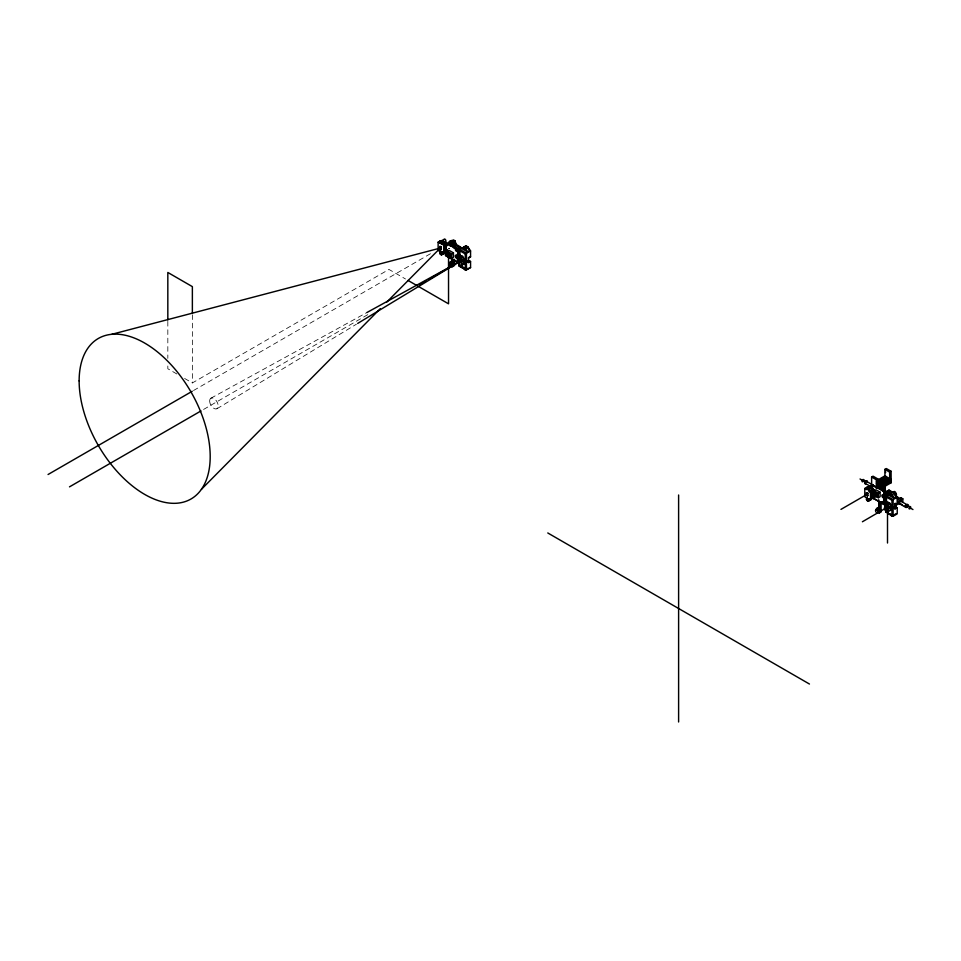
<?xml version="1.0" encoding="UTF-8"?>
<svg xmlns="http://www.w3.org/2000/svg" width="961" height="961" viewBox="0 0 961 961"><rect width="100%" height="100%" fill="white"/><g stroke="black" fill="none" stroke-linecap="round" stroke-linejoin="round"><path stroke-width="0.72" stroke-dasharray="4.8 3.6" d="M448.559 248.647L449.7 248.755M216.97 408.737L356.411 324.205M184.62 378.454L192.368 382.934L388.965 269.428L405.518 278.99M193.509 390.526L432.858 252.335M448.535 248.863L449.628 248.503M203.576 409.446L369.36 313.73M210.891 398.214L366.934 312.517M176.872 373.985L167.827 368.76L167.827 364.315M192.368 314.776L192.368 382.934M167.827 321.346L167.827 358.393M209.63 400.989A6.078 3.508 60 0 0 216.081 409.014A6.078 3.508 60 0 0 216.081 400.413A6.078 3.508 60 0 0 209.63 400.989"/><path stroke-width="1.44" d="M442.096 252.731L444.607 253.308L444.607 244.995L442.096 244.43C443.393 242.196 438.961 239.145 439.886 243.157L438.132 242.16L438.132 250.437L439.886 251.458C438.468 254.593 443.802 256.239 442.865 252.299L441.676 254.797M442.096 244.43L442.865 243.986L442.192 241.127L441.075 240.646L439.886 241.691M461.1 259.554L457.34 262.425L445.58 255.638L445.58 242.893L457.184 249.416L457.376 250.268L456.523 249.199M445.58 255.638L446.06 242.616L447.718 243.469A1.598 0.925 60 0 1 448.054 244.587M453.244 264.455L453.244 260.083M454.445 265.224L454.445 259.338M457.34 262.425L457.808 249.404L451.322 245.475M460.031 256.923A2.691 1.562 60 0 1 460.631 255.674L462.734 256.251L464.331 259.41A2.691 1.562 60 0 1 463.731 260.671L461.1 262.041L461.881 265.644L460.583 265.969L458.962 264.804L457.892 262.185L457.808 249.404M868.336 501.125L868.756 499.059L871.267 499.636L871.267 491.335L868.756 490.759C870.053 488.536 865.621 485.485 866.546 489.485L864.792 488.488L864.792 496.765L866.546 497.786C865.128 500.921 870.462 502.567 869.525 498.627M868.756 490.759L869.525 490.326L868.852 487.455L867.735 486.975L866.546 488.02M870.258 488.104A1.345 0.781 60 0 0 871.459 487.732L871.459 498.615A1.345 0.781 60 0 0 871.183 497.678M891.123 479.143L891.087 471.274L886.33 468.536L884.889 469.376L884.925 475.851L890.631 479.143L890.631 480.524L885.261 483.623L885.261 490.891L884 491.66L883.844 504.489L872.3 497.75L872.24 484.861L884.48 491.371L884.324 504.213M872.24 497.606C872.792 495.035 874.462 499.119 872.6 497.257C874.366 499.516 871.255 487.287 872.72 484.584M879.904 509.33L880.216 502.207M881.105 502.723L881.093 511.552L879.904 512.249M881.693 485.461L881.693 486.831L882.883 487.515L891.255 482.686L891.255 481.305L890.066 480.62L881.693 485.461L882.883 486.146L891.255 481.305M882.883 487.515L882.883 490.062L884.072 489.377L881.693 487.996M882.883 486.146L882.883 485.005M881.693 482.939L881.693 481.569L880.492 480.872M441.147 241.728C440.655 248.298 441.832 236.682 442.324 242.977M440.943 241.679C447.333 238.833 438.865 239.866 442.252 242.833M867.663 487.78C871.711 489.569 864.828 487.275 867.891 489.81C868.071 485.545 866.498 491.263 867.963 488.584M449.592 241.499L450.373 241.055L448.643 242.616M447.67 244.599L446.925 243.037L446.012 243.674M445.928 250.809C447.79 251.314 445.387 250.268 446.601 251.518M447.406 244.358L446.733 243.445M450.06 243.229L449.304 241.667M882.691 496.429L883.339 496.813L882.691 496.381M883.291 503.624C882.054 501.234 884.48 504.008 882.703 503.12M886.739 495.347C890.09 492.969 882.907 491.371 881.441 489.942M460.547 260.755L461.748 263.686M465.256 268.66L464.259 268.527M884.997 508.777C889.754 504.333 888.589 517.811 884.997 508.777L888.384 510.723M887.207 507.084L888.396 510.015M441.724 254.076C441.267 250.292 438.973 254.773 441.724 254.076A1.345 0.781 60 0 1 441.087 253.332M868.179 500.2C866.221 501.534 867.182 496.585 868.396 499.972C867.086 502.363 866.666 496.693 868.179 500.2A1.345 0.781 60 0 0 869.237 499.191M457.304 250.34L457.22 249.572M456.019 256.395L456.835 257.368L456.031 256.203M456.691 257.236L456.019 256.851M876.276 487.611L877.033 487.383L875.964 487.996M882.654 496.08L883.387 495.972L883.207 496.897M460.715 256.419L461.748 259.674L459.586 260.911C454.841 255.025 465.064 259.014 460.463 261.416M467.526 248.01L467.526 247.373M887.375 502.747L888.408 506.003L886.246 507.252C881.189 498.615 893.61 508.537 886.27 507.264M890.306 506.255L890.306 504.429M890.391 510.099L890.391 508.693M867.843 487.732L869.164 489.005L867.903 488.765M201.414 489.329L380.28 308.649M386.598 302.271L440.258 248.07L111.896 334.284M446.385 249.74L446.385 251.001M456.547 250.557C455.874 248.082 456.631 252.022 456.823 249.8M457.34 251.326L457.268 251.386A1.598 0.925 60 0 1 455.682 250.473A1.598 0.925 60 0 1 455.682 248.623L455.766 248.599M457.76 251.109L457.82 251.049A1.598 0.925 60 0 1 456.391 250.533L456.607 250.641M873.032 489.317L873.032 490.578M872.24 495.96L872.3 495.9A1.598 0.925 60 0 1 873.897 496.825L874.005 496.969M872.72 495.684L872.78 495.624A1.598 0.925 60 0 1 873.02 495.552M873.044 496.068L873.969 498.014M884.168 503.744L883.615 501.906M461.22 261.392L463.875 259.146L461.748 256.155M889.598 491.84L889.418 491.071M885.598 471.803L885.598 472.62M469.977 250.593L467.635 251.95L461.712 248.527L466.049 245.788L467.995 246.917L470.566 250.929L470.566 256.899L468.487 258.101M461.712 248.527L466.049 245.788M462.385 266.353L465.028 269.957L467.635 268.551M465.653 269.933L470.566 267.53L470.566 261.548L468.524 260.371L465.28 261.764L466.457 261.596M896.637 496.921L894.295 498.279L888.372 494.867L892.709 492.116L894.655 493.245L897.226 497.257L897.226 503.228L894.523 504.069M888.372 494.867L892.709 492.116M895.184 506.711L897.226 507.888L897.226 513.859L893.117 516.225L886.042 512.141M357.684 323.425L460.031 261.392L366.934 312.517M442.649 254.233L440.847 254.581M869.309 500.561L867.23 500.669M889.682 478.602L889.646 472.115L891.087 471.274M880.408 486.446L885.261 483.623L881.693 481.569M876.624 480.656L884.925 475.851L884.925 477.221M876.384 481.881L885.874 476.392M885.874 477.773L876.396 483.251L878.774 484.632L888.252 479.143L885.874 477.773L885.874 479.143L876.828 484.38M879.219 487.131L878.774 486.002L890.631 479.143M438.132 242.16L440.186 240.971L441.387 241.643M440.114 241.199L441.075 240.646M439.958 241.403L441.327 240.622M440.847 241.139L441.616 240.706M441.423 241.571L442.192 241.127M441.676 241.884L442.444 241.439M439.886 243.157L440.643 242.713L440.09 242.388M441.88 242.244L442.649 241.8M442.024 242.616L442.793 242.172M442.096 242.989L442.865 242.544M444.523 251.338A1.345 0.781 60 0 1 444.799 252.287L444.811 242.725L445.868 242.112L445.868 240.791A1.345 0.781 60 0 0 444.919 239.133A1.345 0.781 60 0 0 443.97 239.685M445.58 242.893L446.216 242.532M439.706 246.557L441.291 246.929L440.811 249.584L439.706 248.935L439.706 246.557L441.291 246.929M450.661 241.247L451.85 240.562L454.289 242.833A2.667 1.538 60 0 1 454.289 245.007L452.259 246.088L453.087 245.704A2.667 1.538 60 0 0 453.087 243.517L450.517 241.235A2.667 1.538 60 0 0 449.82 243.818M452.054 240.682L453.424 239.89L454.913 240.755L456.283 244.466L460.595 247.001L461.172 248.19M48.05 474.506L192.212 391.283M440.258 248.07L437.82 249.476L448.535 255.674L448.535 303.82L408.065 280.456M439.706 248.935L441.291 249.307M448.883 243.674A1.814 1.045 60 0 1 450.817 243.493A1.814 1.045 60 0 1 450.817 246.064A1.814 1.045 60 0 1 448.883 243.674L450.168 242.929M452.259 242.172L454.913 240.755M451.454 245.151L452.751 244.406M439.886 252.923L440.643 252.479M439.958 253.284L440.727 252.851M440.114 253.668L440.871 253.224M457.448 248.154L455.214 246.869L455.214 245.079L456.283 244.466L454.781 243.613M440.318 254.016L441.075 253.584M440.57 254.329L441.327 253.896M441.147 254.749L441.904 254.305M442.096 254.184L442.865 253.74M441.423 254.821L442.793 254.028M447.706 251.59L449.484 250.569L453.436 252.851L453.436 257.404L451.658 258.437L451.658 253.872L447.706 251.59L447.706 256.155M458.661 248.418L458.661 247.518L460.391 246.845M451.658 253.872L453.436 252.851M459.79 249.896L459.082 250.365L459.082 256.887M463.707 247.145L465.653 248.274L467.995 246.917M449.64 263.819A2.667 1.538 60 0 1 450.517 261.873L451.85 261.2L454.289 263.47A2.667 1.538 60 0 1 454.289 265.644L452.259 266.726L450.517 265.644M466.013 253.524L465.28 253.944L459.082 250.365L459.382 249.211L464.067 247.181M470.566 250.929L465.28 253.944L465.28 269.597L466.457 269.897L470.566 267.53M450.661 261.885L452.259 262.809L453.448 262.125M458.481 259.206L460.631 257.956M458.565 259.482L460.715 258.233M458.829 260.011L460.992 258.761M459.178 260.503L461.34 259.254M452.751 265.044L451.454 265.789A1.814 1.045 60 0 0 452.739 264.912A1.814 1.045 60 0 0 451.238 262.713A1.814 1.045 60 0 0 450.216 263.975M69.492 486.855L200.993 410.936M419.873 284.576L426.348 280.828M428.942 279.339L462.241 260.011L460.583 257.488L458.481 256.911A2.691 1.562 60 0 0 458.481 260.119L458.95 260.803M459.814 265.596L459.082 266.017L459.082 263.41M469.941 261.188L467.863 262.389L470.566 261.548M871.615 477.028L873.056 476.188L877.825 478.938L877.825 486.831L876.384 487.671L876.384 479.779L871.615 477.028L871.615 484.909L875.195 486.975M866.738 480.932L865.957 481.389L862.882 479.611M876.384 479.779L877.825 478.938M864.792 488.488L866.846 487.299L868.035 487.972M866.762 487.527L867.735 486.975M866.618 487.744L867.987 486.951M867.507 487.467L868.276 487.035M867.29 487.84L870.234 486.494L868.48 487.503M868.083 487.9L868.852 487.455M868.336 488.212L869.104 487.768M871.351 486.482L873.369 485.317L865.957 481.029A1.682 0.973 -60 0 0 864.768 482.915A1.682 0.973 -60 0 0 865.645 483.912M866.546 489.485L867.302 489.041L866.75 488.729M868.54 488.572L869.309 488.128M868.684 488.945L869.453 488.5M868.756 489.317L869.525 488.873M871.471 489.053L872.528 488.44L872.528 487.119A1.345 0.781 60 0 0 871.579 485.473A1.345 0.781 60 0 0 870.63 486.014M866.366 492.897L867.951 493.257L867.471 495.912L866.366 495.263L866.366 492.897L867.951 493.257M871.471 491.119L872.792 490.122L872.888 490.975M840.959 509.39L866.918 494.398M866.366 495.263L867.951 495.636M874.366 490.915L876.144 489.882L880.096 492.164L880.096 496.729L878.318 497.75L874.366 495.468L874.366 490.915L878.318 493.197L880.096 492.164M881.573 487.083L880.204 487.876L878.714 487.011L880.084 486.218L881.573 487.083L882.943 490.795M866.546 497.786L867.302 497.342M866.546 499.252L867.302 498.807M866.618 499.612L867.387 499.179M866.762 499.996L867.531 499.552M874.81 495.215L875.591 494.771L874.81 494.314L875.591 495.672L875.591 494.771M872.384 497.87L881.669 502.675M867.507 500.909L868.276 500.477M867.807 501.077L868.564 500.633M868.756 500.513L869.525 500.068M868.083 501.149L869.453 500.357M885.321 492.176L888.997 490.062L892.721 492.212M885.249 494.483L887.051 493.173M890.366 493.474L892.313 494.603L894.655 493.245M893.658 492.332A1.682 0.973 60 0 1 894.847 491.648A1.682 0.973 60 0 1 896.036 493.714L894.847 494.398A1.682 0.973 60 0 0 893.97 492.561A1.682 0.973 60 0 0 892.625 492.428M877.321 508.213L878.51 507.528L880.937 509.798A2.667 1.538 60 0 1 880.937 511.973L878.919 513.054L879.747 512.669A2.667 1.538 60 0 0 879.747 510.483L877.177 508.201A2.667 1.538 60 0 0 876.228 509.546M883.844 504.489L884.48 504.117M892.673 499.852L891.94 500.273L885.742 496.693L886.042 495.54L890.727 493.51M897.226 497.257L891.94 500.273L891.94 515.925L892.673 515.492L889.478 513.654M878.919 509.138L880.108 508.453M885.141 505.534L887.291 504.285M885.225 505.81L887.375 504.561M885.489 506.339L887.652 505.09M897.406 499.888L901.034 497.798L902.823 498.831L902.823 501.582M885.838 506.831L888 505.582M878.114 512.117L879.399 511.372M862.401 521.763L888.901 506.339M897.514 501.894L902.823 498.831M887.76 508.369L888.204 508.261A2.691 1.562 60 0 0 888.841 506.988L887.243 503.816L885.141 503.24A2.691 1.562 60 0 0 885.141 506.447C881.742 509.835 891.496 516.538 887.76 508.369L890.391 507A2.691 1.562 60 0 0 890.991 505.738L889.922 503.108L887.315 501.978A2.691 1.562 60 0 0 886.691 503.252M893.117 507.925L891.94 508.093L895.147 506.759M885.742 512.345L886.474 511.925M896.601 507.528L894.523 508.717L897.226 507.888M907.761 506.051A1.682 0.973 -60 0 0 907.568 504.489L906.728 504.933L909.803 506.699M889.418 491.912L889.526 490.963L888.396 491.84M865.957 481.029L866.798 480.944A1.682 0.973 -60 0 1 867.098 482.098M907.328 506.795A1.682 0.973 -60 0 1 905.574 506.976A1.682 0.973 -60 0 1 906.728 504.573L907.568 504.489M446.06 243.818L446.589 244.743L445.94 243.926M456.163 248.346L456.247 248.322A1.598 0.925 60 0 0 455.982 248.515M456.763 249.247L456.619 249.764M457.22 250.196L456.223 249.367L456.031 250.1M873.789 497.534L873.933 496.993M873.813 498.699L873.897 498.675A1.598 0.925 60 0 0 873.897 496.825L873.453 496.381M874.294 498.423L874.378 498.387A1.598 0.925 60 0 0 874.558 498.218M886.547 495.636L885.79 495.432M463.37 260.143L462.613 260.179M461.1 262.041L461.58 261.909A2.691 1.562 60 0 0 462.181 260.659L462.109 260.011M467.995 268.575L467.382 268.612M892.313 516.261L890.366 515.144M868.696 500.104L868.996 499.276M906.98 506.867A1.333 0.769 -60 0 1 905.791 506.495A1.333 0.769 -60 0 1 906.98 504.753L907.208 504.741M889.273 490.903L887.976 491.335L888.577 491.912M451.85 240.562L451.706 240.55A2.667 1.538 60 0 0 450.769 241.896M457.16 257.452L457.712 256.671L456.955 255.578M451.85 261.2L451.706 261.188A2.667 1.538 60 0 0 450.829 263.134M452.259 266.726L453.087 266.341A2.667 1.538 60 0 0 453.087 264.155L452.259 262.809M883.387 496.993L882.751 496.561M878.51 507.528L878.366 507.516A2.667 1.538 60 0 0 877.429 508.862M462.625 264.191L463.875 263.158L462.637 260.683M462.734 264.731L464.247 263.963L463.262 260.803M868.564 500.225L869.104 499.276M440.823 241.8C438.817 242.821 443.141 244.202 440.823 241.8A1.345 0.781 60 0 1 442 241.139A1.345 0.781 60 0 1 442.432 243.229M883.615 496.957L884.384 496.513L883.615 495.167M460.451 261.416L459.61 260.936M888.408 502.483L890.03 503.9M888.841 510.82L890.907 510.303L889.922 507.132M884.889 469.376L889.646 472.115M889.682 479.971L890.631 480.524M880.504 482.254L882.883 483.635M883.123 483.767L884.072 484.32L884.072 491.576M884.072 485.461L885.261 486.146M884.072 486.831L885.261 487.515M877.825 485.461L878.774 486.002M895.172 495.78L901.034 499.167L901.034 497.798M885.261 490.891L886.535 491.624M469.941 251.241L468.343 248.587M877.825 486.831L878.774 487.383M899.796 500.573L906.728 504.573M872.24 484.861L884 491.66M455.214 245.079L459.334 247.457M883.94 492.609L885.994 493.786M860.035 478.986L862.497 480.416M909.803 507.72L912.95 509.546M865.957 483.779L869.657 485.93M902.115 504.657L899.796 503.324L894.847 505.75L896.036 505.066L896.036 507.804M904.421 505.991L906.728 507.324M898.955 503.408L905.887 507.408M469.941 256.539L470.566 256.899M458.757 251.65L457.568 251.506M442.865 243.986L444.607 244.995M869.525 490.326L871.267 491.335M446.06 255.362L457.82 262.149M461.76 266.75L466.049 269.224L465.28 269.597L459.082 266.017L465.28 269.224M888.42 513.51L893.117 516.225L893.117 499.624L886.042 495.54L886.042 502.459M547.77 532.959L809.45 684.028M890.066 481.99L891.255 482.686M873.105 491.131L872.852 489.894L873.081 491.095A1.73 0.997 60 0 1 872.72 490.771L872.66 490.578M441.808 252.226L442.18 253.752L440.258 252.851L440.943 254.233L441.363 253.248M873.825 489.906L873.417 489.365A1.73 0.997 60 0 0 872.24 489.053M453.448 241.487L453.556 247.83M446.132 244.55C447.982 245.764 445.736 242.184 446.372 244.25M447.033 250.304L447.321 250.917M442 252.238L442.396 253.8L441.183 253.199M887.315 505.258L887.76 505.882M883.868 495.696L883.868 496.705L883.94 496.032M886.547 501.101L885.61 500.429L885.249 501.222M882.426 503.66L882.33 503.54A1.598 0.925 60 0 1 882.33 501.69A1.598 0.925 60 0 1 883.928 502.615L884.096 502.927M459.887 254.773L458.793 254.148L458.673 255.158M874.81 494.314L875.591 495.672M895.003 494.915L896.361 497.426M892.313 494.603L894.295 498.279M465.653 248.274L467.635 251.95M890.775 514.591L891.628 515.372L891.844 514.628M890.823 514.736L891.568 514.664M884.48 502.471L884.42 502.339A1.598 0.925 60 0 0 883.615 501.498M446.06 244.262L446.132 244.394A1.598 0.925 60 0 0 446.36 244.743M445.58 244.538L445.64 244.671A1.598 0.925 60 0 0 447.237 245.596A1.598 0.925 60 0 0 447.237 243.758M444.811 242.725L444.799 241.403A1.345 0.781 60 0 1 443.598 241.776M888.252 479.143L888.252 480.524M885.225 495.131L885.225 500.08M458.565 250.365L458.565 253.752M897.79 497.293L897.79 498.675M896.445 494.362L896.445 495.179M896.036 493.714L896.036 496.573M895.22 503.216L895.147 509.078M888.997 490.062L888.997 490.891M887.508 512.369L887.508 543.013M886.474 502.795L886.474 496.272L885.742 496.693L885.742 503.216M881.417 502.219L881.417 502.903M879.303 481.557L879.303 485.425M878.714 499.744L878.714 508.597M878.318 493.197L878.318 497.75M872.528 490.506L872.528 497.99A1.345 0.781 60 0 1 871.327 498.363M870.51 491.768L870.51 500.068M869.549 487.996L869.549 492.08M867.471 493.534L867.471 495.912M866.834 492.621L866.834 494.987M678.61 494.999L678.61 721.987M468.524 257.38L468.487 262.749M466.457 269.897L466.457 253.296L459.382 249.211L459.382 257.512M459.814 249.944L459.814 256.467M452.054 257.836L452.054 262.269M445.868 244.178L445.868 251.662A1.345 0.781 60 0 1 444.919 252.214M443.85 245.439L443.85 253.74M442.889 241.667L442.889 244.382M440.811 247.205L440.811 249.584M440.174 246.292L440.174 248.659M192.368 313.298L192.368 286.63L167.827 272.456L167.827 319.869M868.42 489.497A1.345 0.781 60 0 1 867.939 489.077M867.495 487.575A1.345 0.781 60 0 1 868.996 487.852A1.345 0.781 60 0 1 868.888 489.617M900.109 503.096A1.682 0.973 -60 0 1 898.607 502.759A1.682 0.973 -60 0 1 899.904 500.525A1.682 0.973 -60 0 1 900.95 501.642M906.728 506.976A1.249 0.721 -60 0 1 905.863 506.279A1.249 0.721 -60 0 1 907.028 504.813A1.249 0.721 -60 0 1 907.496 506.027A1.333 0.769 -60 0 0 906.98 504.753M872.336 486.602A1.682 0.973 -60 0 1 873.056 485.545M894.691 514.555A1.682 0.973 60 0 1 894.259 514.808M896 513.606A1.682 0.973 60 0 1 895.159 514.099M876.828 509.895A1.814 1.045 60 0 1 878.234 509.222A1.814 1.045 60 0 1 879.387 511.624A1.814 1.045 60 0 1 877.789 511.877M872.72 488.765A1.73 0.997 60 0 1 872.972 488.693M874.45 489.774A1.73 0.997 60 0 1 874.762 490.578M873.717 489.678A1.73 0.997 60 0 1 874.066 491.96A1.73 0.997 60 0 1 872.24 491.047M874.918 493.51A2.018 1.165 60 0 1 876.468 492.765A2.018 1.165 60 0 1 877.753 495.432A2.018 1.165 60 0 1 875.976 495.708M884 497.834A1.73 0.997 60 0 1 882.162 496.633A1.73 0.997 60 0 1 882.522 494.759L882.823 494.795A1.73 0.997 60 0 1 884 495.84M873.873 495.912A1.598 0.925 60 0 1 874.678 497.305M884.48 497.558A1.73 0.997 60 0 1 883.615 497.474M883.615 494.651A1.73 0.997 60 0 1 884.48 495.564M457.82 257.968A1.73 0.997 60 0 1 457.268 258.016M456.955 255.061A1.73 0.997 60 0 1 457.82 255.974M457.34 258.245A1.73 0.997 60 0 1 456.163 257.932L455.862 257.62A1.73 0.997 60 0 1 455.502 255.326A1.73 0.997 60 0 1 457.34 256.251M448.258 254.184A2.018 1.165 60 0 1 449.808 253.44A2.018 1.165 60 0 1 451.093 256.106A2.018 1.165 60 0 1 449.316 256.395M445.58 251.458A1.73 0.997 60 0 0 446.757 252.503L447.057 252.527A1.73 0.997 60 0 0 447.406 250.653A1.73 0.997 60 0 0 445.58 249.464M446.312 251.542A1.73 0.997 60 0 1 446.06 251.181M446.06 249.187A1.73 0.997 60 0 1 446.312 249.103M447.79 250.184A1.73 0.997 60 0 1 448.102 250.989M450.12 265.08A2.667 1.538 60 0 1 449.82 264.455M442.228 252.262A1.345 0.781 60 0 1 442.228 254.172M450.216 243.337A1.814 1.045 60 0 1 451.346 242.124A1.814 1.045 60 0 1 452.739 244.538A1.814 1.045 60 0 1 451.129 244.911M456.199 249.067C456.799 252.887 458.853 248.226 456.199 249.067M890.775 494.771C891.34 496.933 892.301 494.735 890.775 494.771M458.385 262.005C460.163 270.894 464.668 259.902 458.385 262.005M464.115 248.262L465.184 249.367L464.163 248.142M889.405 494.362L887.508 494.362L887.508 493.269L889.405 494.362M863.11 481.497A1.249 0.721 -60 0 0 863.507 479.551A1.249 0.721 -60 0 0 862.029 480.872A1.249 0.721 -60 0 0 863.11 481.497M865.609 481.665A1.249 0.721 -60 0 0 865.32 483.491A1.333 0.769 -60 0 1 865.585 481.605A1.333 0.769 -60 0 1 866.894 481.869A1.249 0.721 -60 0 0 865.609 481.665M910.031 508.573A1.249 0.721 -60 0 0 910.427 506.639A1.249 0.721 -60 0 0 908.95 507.949A1.249 0.721 -60 0 0 910.031 508.573M875.543 510.639A1.814 1.045 60 0 0 877.477 513.03A1.814 1.045 60 0 0 877.477 510.459A1.814 1.045 60 0 0 875.543 510.639M873.777 494.17A2.018 1.165 60 0 0 875.915 496.825A2.018 1.165 60 0 0 875.915 493.978A2.018 1.165 60 0 0 873.777 494.17M79.138 380.892A92.676 53.504 60 0 0 177.425 503.18A92.676 53.504 60 0 0 177.425 372.111A92.676 53.504 60 0 0 79.138 380.892M447.117 254.845A2.018 1.165 60 0 0 449.255 257.512A2.018 1.165 60 0 0 449.255 254.653A2.018 1.165 60 0 0 447.117 254.845M448.883 264.299A1.814 1.045 60 0 0 450.817 266.702A1.814 1.045 60 0 0 450.817 264.131A1.814 1.045 60 0 0 448.883 264.299"/></g></svg>
